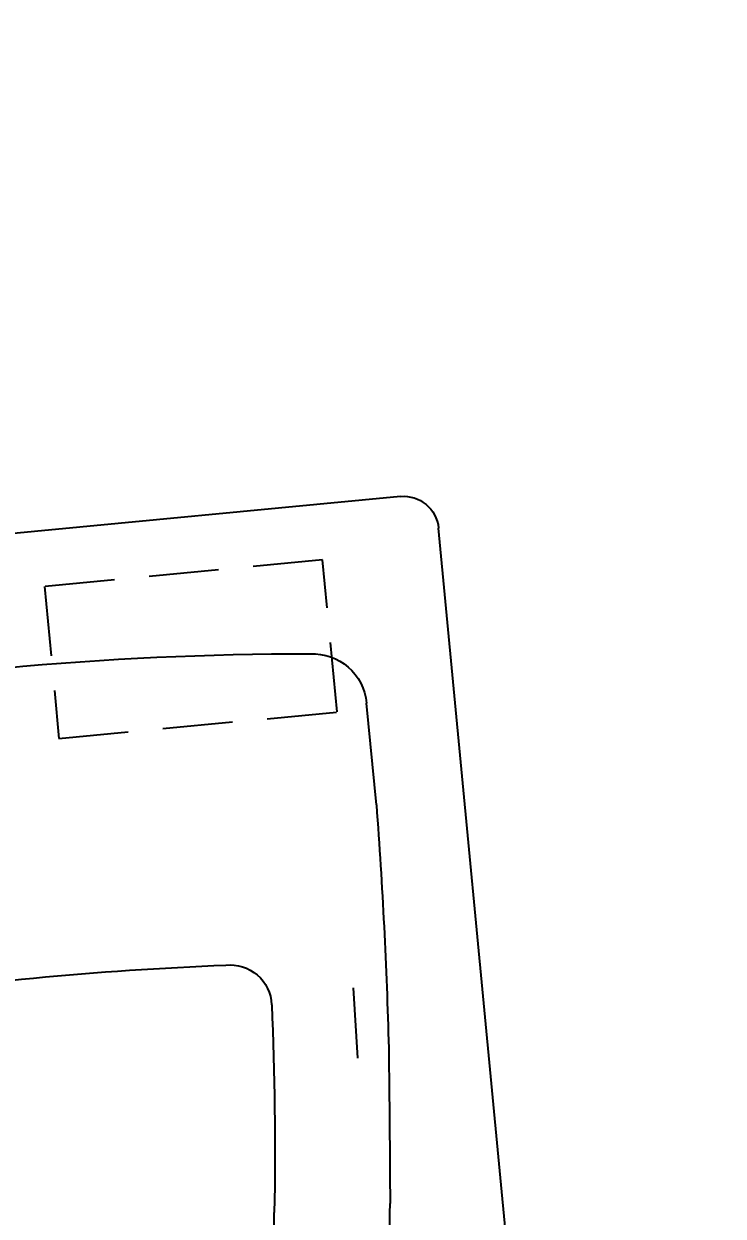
# Model space of a CAD drawing. Header units: inches. Extents: x 49 to 4147, y 45 to 8713.
# Drawn here: x 1628.56 to 1653.65, y 374.09 to 416.88 of the extents above; entities that cross this region are included whole.
import ezdxf

# ---------------------------------------------------------------- set-up
doc = ezdxf.new("R2010")
doc.units = ezdxf.units.IN
doc.header["$LTSCALE"] = 10
doc.header["$MEASUREMENT"] = 0
doc.linetypes.add('HIDDEN', pattern=[0.375, 0.25, -0.125])
doc.layers.add('app-u5', color=7, linetype='Continuous')
doc.layers.add('dim-u5', color=7, linetype='Continuous')
doc.layers.get('0').off()
doc.styles.get("Standard").update_dxf_attribs({"font": 'arial.ttf'})
doc.dimstyles.get("Standard").update_dxf_attribs({"dimtxt": 12, "dimasz": 12, "dimexe": 0.18, "dimexo": 0.0625, "dimgap": 0.09, "dimtad": 0, "dimtih": 1, "dimtoh": 1, "dimdec": 3, "dimzin": 0, "dimdsep": 46, "dimlunit": 4, "dimtxsty": 'Standard', "dimcen": 0.09, "dimadec": 0, "dimazin": 0, "dimtfac": 1, "dimtdec": 3, "dimtofl": 0, "dimtmove": 0, "dimatfit": 3, "dimfxl": 1, "dimtolj": 1, "dimtzin": 0, "dimarcsym": 0})

# ---------------------------------------------------------------- blocks, each defined once
blk = doc.blocks.new('A$C21662515')
for p, q in [((1.263, 32), (64.737, 32)), ((66, 30.747), (66, 1.253)), ((55.061, 28.836), (58.733, 28.836)), ((46.071, 27.307), (48.601, 27.389))]:
    blk.add_line(p, q)
at = {"linetype": 'HIDDEN'}
for p, q in [((58.515, 27.753), (63.998, 27.753)), ((58.515, 17.725), (58.515, 27.753)), ((63.998, 27.753), (63.998, 17.725)), ((63.998, 17.725), (58.515, 17.725))]:
    blk.add_line(p, q, dxfattribs=at)
for centre, radius, start, end in [((64.737, 30.738), 1.263, 0.4367, 90), ((58.825, -154.141), 183.016, 91.17825, 93.91605), ((58.733, 26.881), 1.955, 2.8897, 90), ((107.655, -708.292), 739.288, 94.758551, 95.190771), ((29.969, 127.699), 100.318, 273.056, 276.18052), ((-51.759, 16), 112.98, 354.42328, 5.57672), ((54.345, -94.1), 118.67, 92.92942, 96.53061), ((48.357, 22.922), 1.494, 359.5148, 92.9294), ((31.119, 108.793), 85.548, 272.79791, 276.53061), ((-72.869, 16), 122.914, 356.77741, 3.22259)]:
    blk.add_arc(centre, radius, start, end)
at = {"flags": 8}
for tag, p in [('MODELNUMBER', (33, 16)), ('TRADENAME', (33, 15.998)), ('PRODUCT', (33, 15.997)), ('MATERIAL', (33, 15.995))]:
    blk.add_attdef(tag, p, '', height=0.001, dxfattribs=at)
blk = doc.blocks.new('*D302')
at = {"layer": 'Defpoints', "color": 0, "transparency": 16777216}
for p in [(1603.556, 464.39), (1626.66, 398.52), (1610.323, 396.882)]:
    blk.add_point(p, dxfattribs=at)
at = {"layer": 'dim-u5', "color": 0, "lineweight": -2, "transparency": 16777216}
for p, q in [((1603.618, 464.396), (1620.071, 466.046)), ((1621.089, 454.088), (1621.848, 446.515)), ((1625.463, 410.46), (1624.704, 418.032)), ((1610.385, 396.888), (1626.839, 398.538))]:
    blk.add_line(p, q, dxfattribs=at)
at = {"layer": 'dim-u5', "color": 0, "transparency": 16777216}
for points in [[(1623.079, 454.287), (1619.099, 453.888), (1619.892, 466.028)], [(1627.453, 410.659), (1623.473, 410.26), (1626.66, 398.52)]]:
    blk.add_solid(points, dxfattribs=at)
at = {"layer": 'dim-u5', "color": 0, "transparency": 16777216, "insert": (1623.276, 432.274), "char_height": 12, "attachment_point": 5}
blk.add_mtext('\\A1;5\'-7{\\H1.000000x;\\S7/8;}"', dxfattribs=at)

msp = doc.modelspace()

# ---------------------------------------------------------------- block references
at = {"layer": 'app-u5', "xscale": -1, "rotation": 275.456920698586}
msp.add_blockref('A$C21662515', (1617.7413, 331.29724), dxfattribs=at)

# ---------------------------------------------------------------- dimensions: what is measured, and where the dimension line sits
at = {"layer": 'dim-u5'}
dim = msp.add_aligned_dim(p1=(1603.55576, 464.39002), p2=(1610.32309, 396.88205), distance=16.41844, dimstyle='Standard', dxfattribs=at)
dim.commit()
dim.dimension.update_dxf_attribs({"geometry": '*D302', "text_midpoint": (1623.27599, 432.27369)})

doc.saveas('drawing.dxf')
